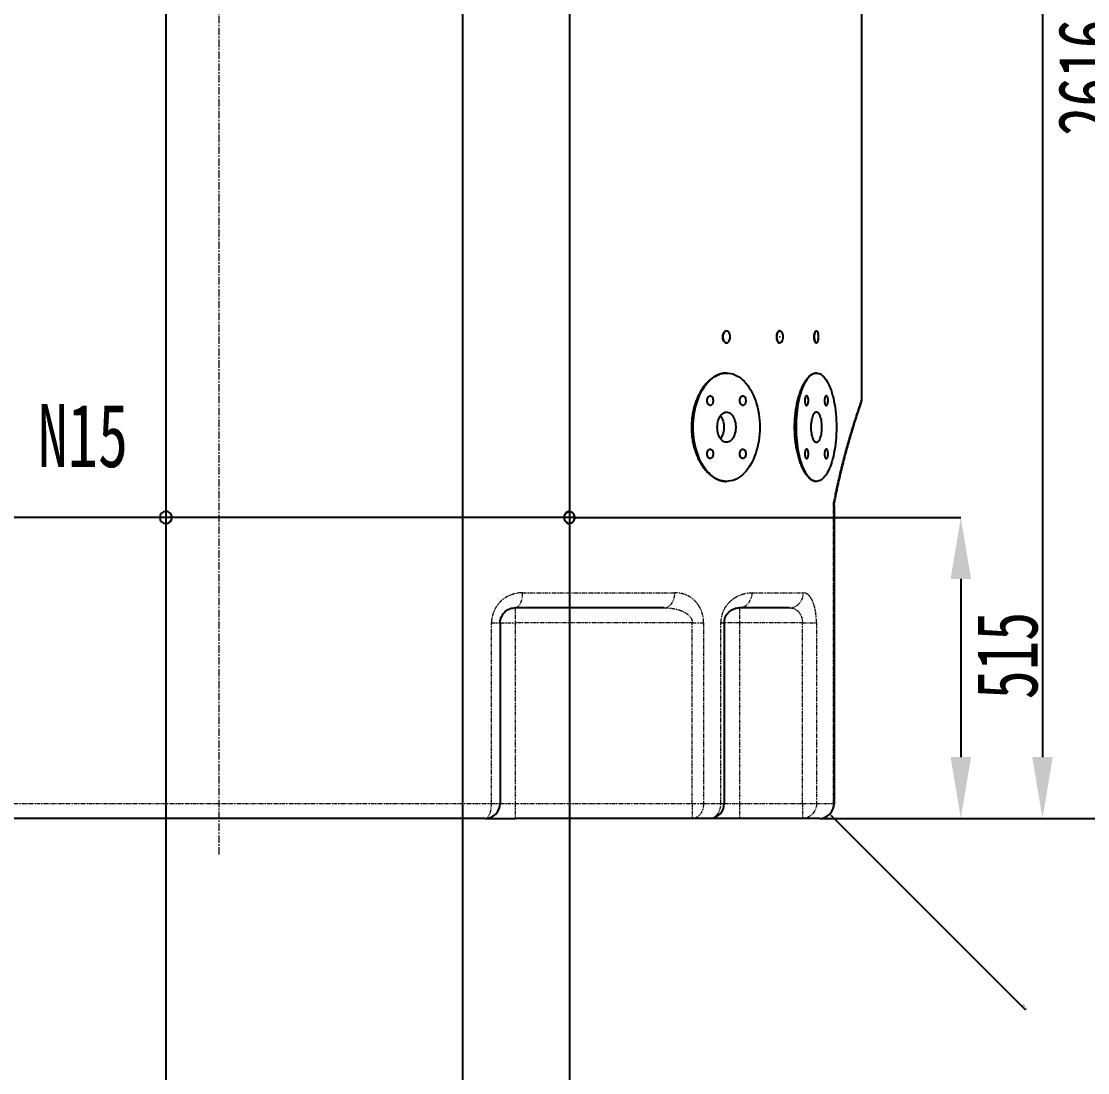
# Model space of a CAD drawing. Header units: millimetres. Extents: x -12403 to 8666, y -15213 to 13435.
# Drawn here: x 1347 to 3171, y 1296 to 3095 of the extents above; entities that cross this region are included whole.
import ezdxf

# ---------------------------------------------------------------- set-up
doc = ezdxf.new("R2010")
doc.units = ezdxf.units.MM
doc.header["$PDSIZE"] = -1
doc.linetypes.add('CENTERX2', pattern=[20.32, 12.7, -2.54, 2.54, -2.54])
doc.linetypes.add('PHANTOM', pattern=[12.7, 6.35, -1.27, 1.27, -1.27, 1.27, -1.27])
doc.layers.add('10', color=7, linetype='Continuous')
doc.styles.add('SLDTEXTSTYLE0', font='TXT', dxfattribs={"width": 0.7})
doc.dimstyles.new('ISO-25', dxfattribs={"dimtxt": 2.5, "dimasz": 2.5, "dimexe": 1.25, "dimexo": 0.625, "dimtad": 1, "dimtxsty": 'Standard', "dimcen": 2.5, "dimadec": 0, "dimazin": 0, "dimtfac": 1, "dimtmove": 0, "dimatfit": 3, "dimfxl": 0, "dimarcsym": 0})
doc.dimstyles.new('SLDDIMSTYLE0', dxfattribs={"dimscale": 30, "dimtxt": 3.5, "dimasz": 3.5, "dimexe": 0, "dimexo": 0.0625, "dimgap": 0.875, "dimtad": 2, "dimdec": 1, "dimrnd": 1e-09, "dimzin": 12, "dimdsep": 46, "dimtxsty": 'SLDTEXTSTYLE0', "dimcen": 0.09, "dimadec": 0, "dimazin": 3, "dimtfac": 1, "dimtdec": 1, "dimtofl": 0, "dimtmove": 0, "dimatfit": 3, "dimfxl": 0, "dimfrac": 2, "dimtolj": 1, "dimtzin": 12, "dimarcsym": 0})
doc.dimstyles.new('SLDDIMSTYLE1', dxfattribs={"dimscale": 30, "dimtxt": 3.5, "dimasz": 3.5, "dimexe": 0, "dimexo": 0.0625, "dimgap": 0.875, "dimtad": 2, "dimdec": 1, "dimrnd": 1e-09, "dimzin": 12, "dimdsep": 46, "dimtxsty": 'SLDTEXTSTYLE0', "dimcen": 0.09, "dimadec": 0, "dimazin": 3, "dimtfac": 1, "dimtdec": 1, "dimtmove": 0, "dimatfit": 0, "dimfxl": 0, "dimfrac": 2, "dimtolj": 1, "dimtzin": 12, "dimarcsym": 0})
doc.dimstyles.new('SLDDIMSTYLE6', dxfattribs={"dimscale": 30, "dimtxt": 3.5, "dimasz": 3.5, "dimexe": 0, "dimexo": 0.0625, "dimgap": 0.875, "dimtad": 2, "dimdec": 0, "dimrnd": 1e-09, "dimzin": 12, "dimdsep": 46, "dimtxsty": 'SLDTEXTSTYLE0', "dimcen": 0.09, "dimadec": 0, "dimazin": 3, "dimtfac": 1, "dimtdec": 0, "dimtofl": 0, "dimtmove": 0, "dimatfit": 3, "dimfxl": 0, "dimfrac": 2, "dimtolj": 1, "dimtzin": 12, "dimarcsym": 0})
doc.dimstyles.new('SLDDIMSTYLE8', dxfattribs={"dimtxt": 3.5, "dimasz": 3.5, "dimexe": 0, "dimexo": 0.0625, "dimgap": 0.875, "dimtad": 2, "dimdec": 1, "dimrnd": 1e-09, "dimzin": 12, "dimdsep": 46, "dimtxsty": 'SLDTEXTSTYLE0', "dimcen": 0, "dimadec": 0, "dimazin": 3, "dimtfac": 1, "dimtdec": 1, "dimtofl": 0, "dimtmove": 0, "dimatfit": 3, "dimfxl": 0, "dimfrac": 2, "dimtolj": 1, "dimtzin": 12, "dimarcsym": 0})

# ---------------------------------------------------------------- blocks, each defined once
blk = doc.blocks.new('_D_29')
at = {"layer": '10', "color": 0, "lineweight": -2, "transparency": 16777216}
for p, q in [((2295.4, 2246), (2954.2, 2246)), ((2954.2, 2141), (2954.2, 1836)), ((2713.7, 1731), (2954.2, 1731))]:
    blk.add_line(p, q, dxfattribs=at)
at = {"layer": '10', "color": 0, "transparency": 16777216}
for points in [[(2936.7, 2141), (2971.7, 2141), (2954.2, 2246)], [(2936.7, 1836), (2971.7, 1836), (2954.2, 1731)]]:
    blk.add_solid(points, dxfattribs=at)
at = {"layer": 'Defpoints', "color": 0, "transparency": 16777216}
for p in [(2293.5, 2246), (2711.9, 1731), (2954.2, 1731)]:
    blk.add_point(p, dxfattribs=at)
at = {"layer": '10', "color": 0, "transparency": 16777216, "insert": (2980.4, 2009.9), "char_height": 105, "attachment_point": 2, "rotation": 90, "style": 'SLDTEXTSTYLE0'}
blk.add_mtext('\\A1;515', dxfattribs=at)
blk = doc.blocks.new('_D_34')
at = {"layer": '10', "color": 0, "lineweight": -2, "transparency": 16777216}
for p, q in [((1687.3, 4347.2), (3094, 4347.2)), ((3094, 4242.2), (3094, 1836)), ((2713.7, 1731), (3094, 1731))]:
    blk.add_line(p, q, dxfattribs=at)
at = {"layer": '10', "color": 0, "transparency": 16777216}
for points in [[(3076.5, 4242.2), (3111.5, 4242.2), (3094, 4347.2)], [(3076.5, 1836), (3111.5, 1836), (3094, 1731)]]:
    blk.add_solid(points, dxfattribs=at)
at = {"layer": 'Defpoints', "color": 0, "transparency": 16777216}
for p in [(1685.5, 4347.2), (2711.9, 1731), (3094, 1731)]:
    blk.add_point(p, dxfattribs=at)
at = {"layer": '10', "color": 0, "transparency": 16777216, "insert": (3120.2, 3048.9), "char_height": 105, "attachment_point": 2, "rotation": 90, "style": 'SLDTEXTSTYLE0'}
blk.add_mtext('\\A1;2616.2', dxfattribs=at)
blk = doc.blocks.new('_D_35')
at = {"layer": '10', "color": 0, "lineweight": -2, "transparency": 16777216}
for p, q in [((2236.3, 4872.5), (3650.2, 4872.5)), ((3650.2, 4767.5), (3650.2, 1836)), ((2713.7, 1731), (3650.2, 1731))]:
    blk.add_line(p, q, dxfattribs=at)
at = {"layer": '10', "color": 0, "transparency": 16777216}
for points in [[(3632.7, 4767.5), (3667.7, 4767.5), (3650.2, 4872.5)], [(3632.7, 1836), (3667.7, 1836), (3650.2, 1731)]]:
    blk.add_solid(points, dxfattribs=at)
at = {"layer": 'Defpoints', "color": 0, "transparency": 16777216}
for p in [(2234.5, 4872.5), (2711.9, 1731), (3650.2, 1731)]:
    blk.add_point(p, dxfattribs=at)
at = {"layer": '10', "color": 0, "transparency": 16777216, "insert": (3676.4, 3165), "char_height": 105, "attachment_point": 2, "rotation": 90, "style": 'SLDTEXTSTYLE0'}
blk.add_mtext('\\A1;3141.5', dxfattribs=at)
blk = doc.blocks.new('_D_36')
at = {"layer": '10', "color": 0, "lineweight": -2, "transparency": 16777216}
for p, q in [((2786.9, 4453.6), (3292.7, 4453.6)), ((3292.7, 4348.6), (3292.7, 1836)), ((2713.7, 1731), (3292.7, 1731))]:
    blk.add_line(p, q, dxfattribs=at)
at = {"layer": '10', "color": 0, "transparency": 16777216}
for points in [[(3275.2, 4348.6), (3310.2, 4348.6), (3292.7, 4453.6)], [(3275.2, 1836), (3310.2, 1836), (3292.7, 1731)]]:
    blk.add_solid(points, dxfattribs=at)
at = {"layer": 'Defpoints', "color": 0, "transparency": 16777216}
for p in [(2785, 4453.6), (2711.9, 1731), (3292.7, 1731)]:
    blk.add_point(p, dxfattribs=at)
at = {"layer": '10', "color": 0, "transparency": 16777216, "insert": (3319, 3048.9), "char_height": 105, "attachment_point": 2, "rotation": 90, "style": 'SLDTEXTSTYLE0'}
blk.add_mtext('\\A1;2723', dxfattribs=at)
blk = doc.blocks.new('_D_38')
at = {"layer": '10', "color": 0, "lineweight": -2, "transparency": 16777216}
blk.add_line((3065.5, 1403.1), (2732.5, 1736.1), dxfattribs=at)
at = {"layer": '10', "color": 0, "transparency": 16777216}
blk.add_solid([(2733, 1736.5), (2732.1, 1735.7), (2730.1, 1738.5)], dxfattribs=at)
at = {"layer": 'Defpoints', "color": 0, "transparency": 16777216}
for p in [(2711.9, 1756.8), (2730.1, 1738.5)]:
    blk.add_point(p, dxfattribs=at)
at = {"layer": '10', "color": 0, "transparency": 16777216, "insert": (3061, 1413.8), "char_height": 3.5, "attachment_point": 1, "rotation": 315, "style": 'SLDTEXTSTYLE0'}
blk.add_mtext('\\A1;R25.8', dxfattribs=at)
blk = doc.blocks.new('*D250')
at = {"color": 0, "lineweight": -2, "transparency": 16777216}
for p, q in [((2785, 4028.5), (4069.6, 4028.5)), ((4009.6, 3923.5), (4009.6, 2986.7)), ((4009.6, 1836), (4009.6, 2772.8)), ((2785, 1731), (4069.6, 1731))]:
    blk.add_line(p, q, dxfattribs=at)
at = {"color": 0, "transparency": 16777216}
for points in [[(3992.1, 3923.5), (4027.1, 3923.5), (4009.6, 4028.5)], [(3992.1, 1836), (4027.1, 1836), (4009.6, 1731)]]:
    blk.add_solid(points, dxfattribs=at)
at = {"layer": 'Defpoints', "color": 0, "transparency": 16777216}
for p in [(2785, 4028.5), (2785, 1731), (4009.6, 1731)]:
    blk.add_point(p, dxfattribs=at)
at = {"color": 0, "transparency": 16777216, "insert": (4009.6, 2879.8), "char_height": 105, "attachment_point": 5}
blk.add_mtext('2297,5', dxfattribs=at)

msp = doc.modelspace()

# ---------------------------------------------------------------- linework, layer by layer
at = {"color": 7, "linetype": 'Continuous', "lineweight": 25}
for p, q in [((2784.99, 2449.35), (2784.99, 4089.71)), ((2644.8, 2565.31), (2643.9, 2565.31)), ((2643.9, 2544.71), (2644.8, 2544.7)), ((2784.96, 2449.35), (2784.96, 2449.35)), ((2737.61, 2266.75), (2737.61, 1756.76)), ((2737.61, 2266.43), (2737.61, 2266.41)), ((2284.87, 2256.31), (2284.34, 2256.31)), ((2284.34, 2235.71), (2284.87, 2235.71)), ((2446.95, 2091.51), (2192.08, 2091.51)), ((2661.29, 2091.51), (2575.4, 2091.51)), ((2166.33, 2065.76), (2166.33, 1756.76)), ((2549.65, 2065.76), (2549.65, 1756.76)), ((2140.58, 1731.01), (611.69, 1731.01)), ((2140.58, 1731.01), (2192.08, 1731.01)), ((2494.9, 1731.01), (2192.08, 1731.01)), ((2523.9, 1731.01), (2494.9, 1731.01)), ((2575.4, 1731.01), (2523.9, 1731.01)), ((2683.33, 1731.01), (2575.4, 1731.01)), ((2711.86, 1731.01), (2683.33, 1731.01))]:
    msp.add_line(p, q, dxfattribs=at)
at = {"color": 8, "linetype": 'PHANTOM', "lineweight": 18}
for p, q in [((2736.47, 1756.76), (2736.47, 2271.15)), ((2204.23, 2117.26), (2465.21, 2117.26)), ((2596.75, 2117.26), (2684.69, 2117.26)), ((2192.08, 2091.51), (2192.08, 2065.76)), ((2575.4, 2091.51), (2575.4, 2065.76)), ((2151.49, 1756.76), (2151.49, 2065.76)), ((2151.49, 2065.76), (2166.33, 2065.76)), ((2166.33, 2065.76), (2192.08, 2065.76)), ((2494.9, 2065.76), (2192.08, 2065.76)), ((2192.08, 2065.76), (2192.08, 1756.76)), ((2494.9, 2065.76), (2514.31, 2065.76)), ((2494.9, 1756.76), (2494.9, 2065.76)), ((2514.31, 2065.76), (2514.31, 1756.76)), ((2544.01, 1756.76), (2544.01, 2065.76)), ((2544.01, 2065.76), (2549.65, 2065.76)), ((2575.4, 2065.76), (2549.65, 2065.76)), ((2683.33, 2065.76), (2575.4, 2065.76)), ((2575.4, 2065.76), (2575.4, 1756.76)), ((2683.33, 2065.76), (2707.26, 2065.76)), ((2683.33, 1756.76), (2683.33, 2065.76)), ((2707.26, 2065.76), (2707.26, 1756.76)), ((585.94, 1756.76), (2151.49, 1756.76)), ((2151.49, 1756.76), (2166.33, 1756.76)), ((2166.33, 1756.76), (2192.08, 1756.76)), ((2192.08, 1756.76), (2192.08, 1731.01)), ((2192.08, 1756.76), (2494.9, 1756.76)), ((2494.9, 1756.76), (2494.9, 1731.01)), ((2494.9, 1756.76), (2514.31, 1756.76)), ((2514.31, 1756.76), (2544.01, 1756.76)), ((2544.01, 1756.76), (2549.65, 1756.76)), ((2549.65, 1756.76), (2575.4, 1756.76)), ((2575.4, 1756.76), (2575.4, 1731.01)), ((2575.4, 1756.76), (2683.33, 1756.76)), ((2683.33, 1756.76), (2683.33, 1731.01)), ((2683.33, 1756.76), (2707.26, 1756.76)), ((2707.26, 1756.76), (2736.47, 1756.76)), ((2736.47, 1756.76), (2737.61, 1756.76))]:
    msp.add_line(p, q, dxfattribs=at)
at = {"color": 7, "linetype": 'Continuous', "lineweight": 25, "flags": 128}
for points in [[(2553.48, 2565.31), (2552.25, 2565.11), (2551.06, 2564.52), (2549.97, 2563.57), (2549.01, 2562.29), (2548.22, 2560.73), (2547.64, 2558.95), (2547.28, 2557.01), (2547.16, 2555.01), (2547.28, 2553), (2547.64, 2551.06), (2548.22, 2549.28), (2549.01, 2547.72), (2549.97, 2546.44), (2551.06, 2545.49), (2552.25, 2544.9), (2553.48, 2544.71)], [(2553.48, 2544.71), (2554.71, 2544.9), (2555.9, 2545.49), (2556.99, 2546.44), (2557.95, 2547.72), (2558.74, 2549.28), (2559.32, 2551.06), (2559.68, 2553), (2559.8, 2555.01), (2559.68, 2557.01), (2559.32, 2558.95), (2558.74, 2560.73), (2557.95, 2562.29), (2556.99, 2563.57), (2555.9, 2564.52), (2554.71, 2565.11), (2553.48, 2565.31)], [(2639.77, 2555.01), (2639.86, 2556.96), (2640.13, 2558.84), (2640.57, 2560.58), (2641.16, 2562.12), (2641.89, 2563.4), (2642.72, 2564.38), (2643.62, 2565.02), (2644.58, 2565.3), (2645.53, 2565.21), (2646.47, 2564.74), (2647.34, 2563.93), (2648.12, 2562.79), (2648.78, 2561.38), (2649.3, 2559.73), (2649.66, 2557.91), (2649.84, 2555.98), (2649.84, 2554.03), (2649.66, 2552.1), (2649.3, 2550.28), (2648.78, 2548.64), (2648.12, 2547.22), (2647.34, 2546.08), (2646.47, 2545.27), (2645.53, 2544.81), (2644.58, 2544.71), (2643.62, 2544.99), (2642.72, 2545.63), (2641.89, 2546.61), (2641.16, 2547.89), (2640.57, 2549.43), (2640.13, 2551.18), (2639.86, 2553.05), (2639.77, 2555.01)], [(2644.81, 2555.01), (2644.81, 2555.01), (2644.81, 2555.01), (2644.81, 2555.01), (2644.82, 2555.01), (2644.82, 2555.01), (2644.82, 2555.01), (2644.82, 2555.01), (2644.82, 2555.01), (2644.82, 2555), (2644.82, 2555), (2644.82, 2555), (2644.82, 2555), (2644.81, 2555), (2644.81, 2555), (2644.81, 2555), (2644.81, 2555.01)], [(2707.26, 2565.31), (2706.52, 2565.11), (2705.81, 2564.52), (2705.15, 2563.57), (2704.57, 2562.29), (2704.1, 2560.73), (2703.75, 2558.95), (2703.53, 2557.01), (2703.46, 2555.01), (2703.53, 2553), (2703.75, 2551.06), (2704.1, 2549.28), (2704.57, 2547.72), (2705.15, 2546.44), (2705.81, 2545.49), (2706.52, 2544.9), (2707.26, 2544.71)], [(2707.26, 2544.71), (2708, 2544.9), (2708.72, 2545.49), (2709.37, 2546.44), (2709.95, 2547.72), (2710.42, 2549.28), (2710.78, 2551.06), (2710.99, 2553), (2711.06, 2555.01), (2710.99, 2557.01), (2710.78, 2558.95), (2710.42, 2560.73), (2709.95, 2562.29), (2709.37, 2563.57), (2708.72, 2564.52), (2708, 2565.11), (2707.26, 2565.31)], [(2553.48, 2307.81), (2549.91, 2307.99), (2546.35, 2308.54), (2542.82, 2309.45), (2539.33, 2310.72), (2535.9, 2312.34), (2532.53, 2314.31), (2529.25, 2316.63), (2526.07, 2319.27), (2522.99, 2322.24), (2520.04, 2325.51), (2517.21, 2329.08), (2514.53, 2332.93), (2512, 2337.05), (2509.64, 2341.42), (2507.45, 2346.02), (2505.44, 2350.83), (2503.62, 2355.85), (2502, 2361.04), (2500.58, 2366.38), (2499.36, 2371.86), (2498.37, 2377.45), (2497.59, 2383.13), (2497.03, 2388.89), (2496.69, 2394.68), (2496.58, 2400.51), (2496.69, 2406.33), (2497.03, 2412.12), (2497.59, 2417.88), (2498.37, 2423.56), (2499.36, 2429.15), (2500.58, 2434.63), (2502, 2439.97), (2503.62, 2445.16), (2505.44, 2450.18), (2507.45, 2454.99), (2509.64, 2459.59), (2512, 2463.96), (2514.53, 2468.08), (2517.21, 2471.93), (2520.04, 2475.5), (2522.99, 2478.77), (2526.07, 2481.74), (2529.25, 2484.38), (2532.53, 2486.7), (2535.9, 2488.67), (2539.33, 2490.29), (2542.82, 2491.56), (2546.35, 2492.47), (2549.91, 2493.02), (2553.48, 2493.21)], [(2553.48, 2493.21), (2557.05, 2493.02), (2560.61, 2492.47), (2564.14, 2491.56), (2567.63, 2490.29), (2571.06, 2488.67), (2574.43, 2486.7), (2577.71, 2484.38), (2580.89, 2481.74), (2583.97, 2478.77), (2586.93, 2475.5), (2589.75, 2471.93), (2592.43, 2468.08), (2594.96, 2463.96), (2597.32, 2459.59), (2599.51, 2454.99), (2601.52, 2450.18), (2603.34, 2445.16), (2604.97, 2439.97), (2606.39, 2434.63), (2607.6, 2429.15), (2608.59, 2423.56), (2609.37, 2417.88), (2609.93, 2412.12), (2610.27, 2406.33), (2610.38, 2400.51), (2610.27, 2394.68), (2609.93, 2388.89), (2609.37, 2383.13), (2608.59, 2377.45), (2607.6, 2371.86), (2606.39, 2366.38), (2604.97, 2361.04), (2603.34, 2355.85), (2601.52, 2350.83), (2599.51, 2346.02), (2597.32, 2341.42), (2594.96, 2337.05), (2592.43, 2332.93), (2589.75, 2329.08), (2586.93, 2325.51), (2583.97, 2322.24), (2580.89, 2319.27), (2577.71, 2316.63), (2574.43, 2314.31), (2571.06, 2312.34), (2567.63, 2310.72), (2564.14, 2309.45), (2560.61, 2308.54), (2557.05, 2307.99), (2553.48, 2307.81)], [(2707.26, 2307.81), (2705.11, 2307.99), (2702.97, 2308.54), (2700.85, 2309.45), (2698.75, 2310.72), (2696.68, 2312.34), (2694.66, 2314.31), (2692.68, 2316.63), (2690.77, 2319.27), (2688.92, 2322.24), (2687.14, 2325.51), (2685.44, 2329.08), (2683.83, 2332.93), (2682.31, 2337.05), (2680.88, 2341.42), (2679.56, 2346.02), (2678.36, 2350.83), (2677.26, 2355.85), (2676.28, 2361.04), (2675.43, 2366.38), (2674.7, 2371.86), (2674.1, 2377.45), (2673.63, 2383.13), (2673.3, 2388.89), (2673.09, 2394.68), (2673.03, 2400.51), (2673.09, 2406.33), (2673.3, 2412.12), (2673.63, 2417.88), (2674.1, 2423.56), (2674.7, 2429.15), (2675.43, 2434.63), (2676.28, 2439.97), (2677.26, 2445.16), (2678.36, 2450.18), (2679.56, 2454.99), (2680.88, 2459.59), (2682.31, 2463.96), (2683.83, 2468.08), (2685.44, 2471.93), (2687.14, 2475.5), (2688.92, 2478.77), (2690.77, 2481.74), (2692.68, 2484.38), (2694.66, 2486.7), (2696.68, 2488.67), (2698.75, 2490.29), (2700.85, 2491.56), (2702.97, 2492.47), (2705.11, 2493.02), (2707.26, 2493.21)], [(2707.26, 2493.21), (2709.41, 2493.02), (2711.55, 2492.47), (2713.68, 2491.56), (2715.77, 2490.29), (2717.84, 2488.67), (2719.86, 2486.7), (2721.84, 2484.38), (2723.75, 2481.74), (2725.6, 2478.77), (2727.38, 2475.5), (2729.08, 2471.93), (2730.7, 2468.08), (2732.22, 2463.96), (2733.64, 2459.59), (2734.96, 2454.99), (2736.17, 2450.18), (2737.26, 2445.16), (2738.24, 2439.97), (2739.09, 2434.63), (2739.82, 2429.15), (2740.42, 2423.56), (2740.89, 2417.88), (2741.23, 2412.12), (2741.43, 2406.33), (2741.5, 2400.51), (2741.43, 2394.68), (2741.23, 2388.89), (2740.89, 2383.13), (2740.42, 2377.45), (2739.82, 2371.86), (2739.09, 2366.38), (2738.24, 2361.04), (2737.26, 2355.85), (2736.17, 2350.83), (2734.96, 2346.02), (2733.64, 2341.42), (2732.22, 2337.05), (2730.7, 2332.93), (2729.08, 2329.08), (2727.38, 2325.51), (2725.6, 2322.24), (2723.75, 2319.27), (2721.84, 2316.63), (2719.86, 2314.31), (2717.84, 2312.34), (2715.77, 2310.72), (2713.68, 2309.45), (2711.55, 2308.54), (2709.41, 2307.99), (2707.26, 2307.81)], [(2520.48, 2446.03), (2520.6, 2447.8), (2520.95, 2449.49), (2521.51, 2451.01), (2522.27, 2452.31), (2523.17, 2453.31), (2524.19, 2453.96), (2525.27, 2454.25), (2526.36, 2454.16), (2527.41, 2453.68), (2528.38, 2452.85), (2529.21, 2451.69), (2529.87, 2450.27), (2530.33, 2448.66), (2530.57, 2446.92), (2530.57, 2445.13), (2530.33, 2443.39), (2529.87, 2441.78), (2529.21, 2440.36), (2528.38, 2439.21), (2527.41, 2438.37), (2526.36, 2437.89), (2525.27, 2437.8), (2524.19, 2438.09), (2523.17, 2438.75), (2522.27, 2439.74), (2521.51, 2441.04), (2520.95, 2442.57), (2520.6, 2444.25), (2520.48, 2446.03)], [(2576.36, 2446.03), (2576.48, 2447.8), (2576.83, 2449.49), (2577.4, 2451.01), (2578.15, 2452.31), (2579.05, 2453.31), (2580.07, 2453.96), (2581.15, 2454.25), (2582.24, 2454.16), (2583.29, 2453.68), (2584.26, 2452.85), (2585.09, 2451.69), (2585.76, 2450.27), (2586.21, 2448.66), (2586.45, 2446.92), (2586.45, 2445.13), (2586.21, 2443.39), (2585.76, 2441.78), (2585.09, 2440.36), (2584.26, 2439.21), (2583.29, 2438.37), (2582.24, 2437.89), (2581.15, 2437.8), (2580.07, 2438.09), (2579.05, 2438.75), (2578.15, 2439.74), (2577.4, 2441.04), (2576.83, 2442.57), (2576.48, 2444.25), (2576.36, 2446.03)], [(2693.49, 2446.03), (2693.42, 2447.8), (2693.21, 2449.49), (2692.87, 2451.01), (2692.42, 2452.31), (2691.88, 2453.31), (2691.26, 2453.96), (2690.61, 2454.25), (2689.96, 2454.16), (2689.32, 2453.68), (2688.74, 2452.85), (2688.24, 2451.69), (2687.84, 2450.27), (2687.57, 2448.66), (2687.42, 2446.92), (2687.42, 2445.13), (2687.57, 2443.39), (2687.84, 2441.78), (2688.24, 2440.36), (2688.74, 2439.21), (2689.32, 2438.37), (2689.96, 2437.89), (2690.61, 2437.8), (2691.26, 2438.09), (2691.88, 2438.75), (2692.42, 2439.74), (2692.87, 2441.04), (2693.21, 2442.57), (2693.42, 2444.25), (2693.49, 2446.03)], [(2727.11, 2446.03), (2727.04, 2447.8), (2726.83, 2449.49), (2726.49, 2451.01), (2726.04, 2452.31), (2725.5, 2453.31), (2724.89, 2453.96), (2724.24, 2454.25), (2723.58, 2454.16), (2722.95, 2453.68), (2722.36, 2452.85), (2721.86, 2451.69), (2721.46, 2450.27), (2721.19, 2448.66), (2721.05, 2446.92), (2721.05, 2445.13), (2721.19, 2443.39), (2721.46, 2441.78), (2721.86, 2440.36), (2722.36, 2439.21), (2722.95, 2438.37), (2723.58, 2437.89), (2724.24, 2437.8), (2724.89, 2438.09), (2725.5, 2438.75), (2726.04, 2439.74), (2726.49, 2441.04), (2726.83, 2442.57), (2727.04, 2444.25), (2727.11, 2446.03)], [(2537.67, 2400.51), (2537.79, 2403.55), (2538.12, 2406.55), (2538.66, 2409.47), (2539.42, 2412.26), (2540.37, 2414.89), (2541.51, 2417.32), (2542.81, 2419.5), (2544.27, 2421.43), (2545.85, 2423.06), (2547.54, 2424.37), (2549.31, 2425.34), (2551.15, 2425.97), (2553.01, 2426.24), (2554.88, 2426.15), (2556.74, 2425.7), (2558.54, 2424.9), (2560.28, 2423.75), (2561.92, 2422.28), (2563.44, 2420.5), (2564.82, 2418.44), (2566.04, 2416.13), (2567.09, 2413.6), (2567.95, 2410.89), (2568.6, 2408.03), (2569.04, 2405.06), (2569.26, 2402.03), (2569.26, 2398.98), (2569.04, 2395.95), (2568.6, 2392.98), (2567.95, 2390.12), (2567.09, 2387.41), (2566.04, 2384.88), (2564.82, 2382.57), (2563.44, 2380.51), (2561.92, 2378.73), (2560.28, 2377.26), (2558.54, 2376.11), (2556.74, 2375.31), (2554.88, 2374.86), (2553.01, 2374.77), (2551.15, 2375.04), (2549.31, 2375.67), (2547.54, 2376.64), (2545.85, 2377.96), (2544.27, 2379.58), (2542.81, 2381.51), (2541.51, 2383.7), (2540.37, 2386.12), (2539.42, 2388.75), (2538.66, 2391.54), (2538.12, 2394.46), (2537.79, 2397.46), (2537.67, 2400.51)], [(2716.77, 2400.51), (2716.7, 2403.55), (2716.5, 2406.55), (2716.18, 2409.47), (2715.72, 2412.26), (2715.15, 2414.89), (2714.46, 2417.32), (2713.68, 2419.5), (2712.8, 2421.43), (2711.85, 2423.06), (2710.83, 2424.37), (2709.77, 2425.34), (2708.67, 2425.97), (2707.54, 2426.24), (2706.42, 2426.15), (2705.3, 2425.7), (2704.22, 2424.9), (2703.17, 2423.75), (2702.18, 2422.28), (2701.27, 2420.5), (2700.44, 2418.44), (2699.7, 2416.13), (2699.07, 2413.6), (2698.56, 2410.89), (2698.17, 2408.03), (2697.9, 2405.06), (2697.77, 2402.03), (2697.77, 2398.98), (2697.9, 2395.95), (2698.17, 2392.98), (2698.56, 2390.12), (2699.07, 2387.41), (2699.7, 2384.88), (2700.44, 2382.57), (2701.27, 2380.51), (2702.18, 2378.73), (2703.17, 2377.26), (2704.22, 2376.11), (2705.3, 2375.31), (2706.42, 2374.86), (2707.54, 2374.77), (2708.67, 2375.04), (2709.77, 2375.67), (2710.83, 2376.64), (2711.85, 2377.96), (2712.8, 2379.58), (2713.68, 2381.51), (2714.46, 2383.7), (2715.15, 2386.12), (2715.72, 2388.75), (2716.18, 2391.54), (2716.5, 2394.46), (2716.7, 2397.46), (2716.77, 2400.51)], [(2543.32, 2420.22), (2544.49, 2418.44), (2545.72, 2416.13), (2546.76, 2413.6), (2547.62, 2410.89), (2548.27, 2408.03), (2548.71, 2405.06), (2548.93, 2402.03), (2548.93, 2398.98), (2548.71, 2395.95), (2548.27, 2392.98), (2547.62, 2390.12), (2546.76, 2387.41), (2545.72, 2384.88), (2544.49, 2382.57), (2543.32, 2380.79)], [(2520.48, 2354.99), (2520.6, 2356.76), (2520.95, 2358.45), (2521.51, 2359.97), (2522.27, 2361.27), (2523.17, 2362.27), (2524.19, 2362.92), (2525.27, 2363.21), (2526.36, 2363.12), (2527.41, 2362.64), (2528.38, 2361.81), (2529.21, 2360.65), (2529.87, 2359.23), (2530.33, 2357.62), (2530.57, 2355.88), (2530.57, 2354.09), (2530.33, 2352.35), (2529.87, 2350.74), (2529.21, 2349.32), (2528.38, 2348.17), (2527.41, 2347.33), (2526.36, 2346.85), (2525.27, 2346.76), (2524.19, 2347.05), (2523.17, 2347.71), (2522.27, 2348.7), (2521.51, 2350), (2520.95, 2351.53), (2520.6, 2353.21), (2520.48, 2354.99)], [(2576.36, 2354.99), (2576.48, 2356.76), (2576.83, 2358.45), (2577.4, 2359.97), (2578.15, 2361.27), (2579.05, 2362.27), (2580.07, 2362.92), (2581.15, 2363.21), (2582.24, 2363.12), (2583.29, 2362.64), (2584.26, 2361.81), (2585.09, 2360.65), (2585.76, 2359.23), (2586.21, 2357.62), (2586.45, 2355.88), (2586.45, 2354.09), (2586.21, 2352.35), (2585.76, 2350.74), (2585.09, 2349.32), (2584.26, 2348.17), (2583.29, 2347.33), (2582.24, 2346.85), (2581.15, 2346.76), (2580.07, 2347.05), (2579.05, 2347.71), (2578.15, 2348.7), (2577.4, 2350), (2576.83, 2351.53), (2576.48, 2353.21), (2576.36, 2354.99)], [(2693.49, 2354.99), (2693.42, 2356.76), (2693.21, 2358.45), (2692.87, 2359.97), (2692.42, 2361.27), (2691.88, 2362.27), (2691.26, 2362.92), (2690.61, 2363.21), (2689.96, 2363.12), (2689.32, 2362.64), (2688.74, 2361.81), (2688.24, 2360.65), (2687.84, 2359.23), (2687.57, 2357.62), (2687.42, 2355.88), (2687.42, 2354.09), (2687.57, 2352.35), (2687.84, 2350.74), (2688.24, 2349.32), (2688.74, 2348.17), (2689.32, 2347.33), (2689.96, 2346.85), (2690.61, 2346.76), (2691.26, 2347.05), (2691.88, 2347.71), (2692.42, 2348.7), (2692.87, 2350), (2693.21, 2351.53), (2693.42, 2353.21), (2693.49, 2354.99)], [(2727.11, 2354.99), (2727.04, 2356.76), (2726.83, 2358.45), (2726.49, 2359.97), (2726.04, 2361.27), (2725.5, 2362.27), (2724.89, 2362.92), (2724.24, 2363.21), (2723.58, 2363.12), (2722.95, 2362.64), (2722.36, 2361.81), (2721.86, 2360.65), (2721.46, 2359.23), (2721.19, 2357.62), (2721.05, 2355.88), (2721.05, 2354.09), (2721.19, 2352.35), (2721.46, 2350.74), (2721.86, 2349.32), (2722.36, 2348.17), (2722.95, 2347.33), (2723.58, 2346.85), (2724.24, 2346.76), (2724.89, 2347.05), (2725.5, 2347.71), (2726.04, 2348.7), (2726.49, 2350), (2726.83, 2351.53), (2727.04, 2353.21), (2727.11, 2354.99)], [(2276.23, 2246.01), (2276.39, 2247.95), (2276.85, 2249.83), (2277.61, 2251.57), (2278.62, 2253.11), (2279.86, 2254.4), (2281.28, 2255.37), (2282.84, 2256.01), (2284.46, 2256.29), (2286.1, 2256.2), (2287.7, 2255.74), (2289.19, 2254.93), (2290.53, 2253.79), (2291.66, 2252.37), (2292.55, 2250.72), (2293.16, 2248.91), (2293.47, 2246.98), (2293.47, 2245.03), (2293.16, 2243.1), (2292.55, 2241.29), (2291.66, 2239.64), (2290.53, 2238.22), (2289.19, 2237.09), (2287.7, 2236.27), (2286.1, 2235.81), (2284.46, 2235.72), (2282.84, 2236), (2281.28, 2236.64), (2279.86, 2237.62), (2278.62, 2238.9), (2277.61, 2240.44), (2276.85, 2242.18), (2276.39, 2244.06), (2276.23, 2246.01)]]:
    msp.add_lwpolyline(points, dxfattribs=at)
at = {"color": 8, "linetype": 'PHANTOM', "lineweight": 18, "flags": 128}
for points in [[(2204.23, 2117.26), (2204.14, 2114.15), (2203.87, 2111.09), (2203.44, 2108.12), (2202.83, 2105.29), (2202.08, 2102.63), (2201.17, 2100.18), (2200.13, 2097.98), (2198.98, 2096.06), (2197.72, 2094.45), (2196.38, 2093.18), (2194.98, 2092.25), (2193.54, 2091.69), (2192.08, 2091.51)], [(2446.95, 2091.51), (2449.15, 2091.69), (2451.32, 2092.25), (2453.43, 2093.18), (2455.44, 2094.45), (2457.33, 2096.06), (2459.06, 2097.98), (2460.62, 2100.18), (2461.98, 2102.63), (2463.12, 2105.29), (2464.03, 2108.12), (2464.68, 2111.09), (2465.08, 2114.15), (2465.21, 2117.26)], [(2596.75, 2117.26), (2596.59, 2114.15), (2596.13, 2111.09), (2595.36, 2108.12), (2594.3, 2105.29), (2592.97, 2102.63), (2591.38, 2100.18), (2589.56, 2097.98), (2587.53, 2096.06), (2585.32, 2094.45), (2582.97, 2093.18), (2580.51, 2092.25), (2577.98, 2091.69), (2575.4, 2091.51)], [(2661.29, 2091.51), (2664.11, 2091.69), (2666.89, 2092.25), (2669.59, 2093.18), (2672.17, 2094.45), (2674.59, 2096.06), (2676.81, 2097.98), (2678.81, 2100.18), (2680.55, 2102.63), (2682.01, 2105.29), (2683.17, 2108.12), (2684.01, 2111.09), (2684.52, 2114.15), (2684.69, 2117.26)], [(2140.58, 1731.01), (2141.89, 1731.19), (2143.19, 1731.75), (2144.45, 1732.68), (2145.65, 1733.95), (2146.78, 1735.56), (2147.81, 1737.48), (2148.75, 1739.68), (2149.56, 1742.13), (2150.24, 1744.79), (2150.78, 1747.62), (2151.17, 1750.59), (2151.41, 1753.65), (2151.49, 1756.76)], [(2514.31, 1756.76), (2514.17, 1753.65), (2513.75, 1750.59), (2513.05, 1747.62), (2512.09, 1744.79), (2510.88, 1742.13), (2509.43, 1739.68), (2507.77, 1737.48), (2505.93, 1735.56), (2503.92, 1733.95), (2501.79, 1732.68), (2499.55, 1731.75), (2497.24, 1731.19), (2494.9, 1731.01)], [(2523.9, 1731.01), (2526.33, 1731.19), (2528.72, 1731.75), (2531.03, 1732.68), (2533.25, 1733.95), (2535.33, 1735.56), (2537.24, 1737.48), (2538.95, 1739.68), (2540.45, 1742.13), (2541.71, 1744.79), (2542.7, 1747.62), (2543.43, 1750.59), (2543.86, 1753.65), (2544.01, 1756.76)], [(2707.26, 1756.76), (2707.09, 1753.65), (2706.57, 1750.59), (2705.71, 1747.62), (2704.52, 1744.79), (2703.03, 1742.13), (2701.24, 1739.68), (2699.2, 1737.48), (2696.92, 1735.56), (2694.45, 1733.95), (2691.82, 1732.68), (2689.06, 1731.75), (2686.22, 1731.19), (2683.33, 1731.01)]]:
    msp.add_lwpolyline(points, dxfattribs=at)
at = {"color": 8, "linetype": 'PHANTOM', "lineweight": 18}
for centre, radius, start, end in [((2761.51, 2266.74), 23.9, 170.16458, 179.994), ((2711.26, 1756.22), 25.22, 271.35813, 1.22679)]:
    msp.add_arc(centre, radius, start, end, dxfattribs=at)
at = {"color": 7, "linetype": 'Continuous', "lineweight": 25}
for centre, radius, start, end in [((1594.47, 2246.01), 10.3, 90.15839, 269.84161), ((1594.41, 2246.01), 10.3, 270.15843, 89.84157), ((2140.58, 1756.76), 25.75, 270, 0), ((2523.9, 1756.76), 25.75, 270, 0), ((2711.86, 1756.76), 25.75, 270, 0)]:
    msp.add_arc(centre, radius, start, end, dxfattribs=at)
for points, knots in [([(2553.48, 2544.71), (2553.24, 2544.72), (2552.28, 2544.77), (2550.65, 2545.58), (2548.88, 2547.62), (2547.63, 2550.51), (2547.03, 2553.9), (2547.17, 2557.42), (2548.03, 2560.67), (2549.5, 2563.26), (2551.39, 2564.98), (2552.79, 2565.2), (2553.48, 2565.31)], [0, 0, 0, 0, 0.0370809, 0.1444418, 0.2518072, 0.3591764, 0.4665465, 0.57391, 0.6812739, 0.7886393, 0.8960097, 1, 1, 1, 1]), ([(2643.9, 2565.29), (2643.89, 2565.3), (2643.32, 2565.49), (2642.15, 2564.79), (2640.64, 2563.15), (2639.5, 2560.47), (2638.91, 2557.61), (2638.85, 2555.73), (2638.83, 2555.01)], [0, 0, 0, 0, 0.0051146, 0.2201608, 0.4352084, 0.6502666, 0.8653332, 1, 1, 1, 1]), ([(2638.83, 2555.01), (2638.88, 2553.85), (2639, 2551.53), (2639.88, 2548.44), (2641.18, 2546.13), (2642.6, 2544.83), (2643.54, 2544.84), (2643.91, 2544.84)], [0, 0, 0, 0, 0.2151077, 0.430215, 0.6453242, 0.8604338, 1, 1, 1, 1]), ([(2707.26, 2544.71), (2707.11, 2544.72), (2706.54, 2544.77), (2705.55, 2545.58), (2704.48, 2547.62), (2703.72, 2550.51), (2703.36, 2553.9), (2703.44, 2557.42), (2703.96, 2560.67), (2704.86, 2563.26), (2706, 2564.98), (2706.85, 2565.2), (2707.26, 2565.31)], [0, 0, 0, 0, 0.0370814, 0.1444439, 0.2518085, 0.3591768, 0.4665469, 0.5739103, 0.6812729, 0.7886391, 0.8960087, 1, 1, 1, 1]), ([(2553.48, 2493.21), (2551.3, 2493.09), (2547, 2492.86), (2540.54, 2491.01), (2534.22, 2488.12), (2528.07, 2484.13), (2522.19, 2479.07), (2516.66, 2473.03), (2511.54, 2466.09), (2506.95, 2458.29), (2502.92, 2449.76), (2499.52, 2440.61), (2496.85, 2430.94), (2494.9, 2420.89), (2493.73, 2410.6), (2493.36, 2400.18), (2493.79, 2389.78), (2494.99, 2379.51), (2496.98, 2369.53), (2499.69, 2359.93), (2503.08, 2350.83), (2507.14, 2342.37), (2511.76, 2334.62), (2516.89, 2327.68), (2522.46, 2321.68), (2528.38, 2316.66), (2534.53, 2312.7), (2540.81, 2309.91), (2547.16, 2308.14), (2551.37, 2307.92), (2553.48, 2307.81)], [0, 0, 0, 0, 0.0363774, 0.0720007, 0.1077374, 0.1433614, 0.1790302, 0.2148123, 0.2504816, 0.2862621, 0.3221566, 0.3579366, 0.3937214, 0.4296206, 0.4654047, 0.5010786, 0.5368665, 0.5725403, 0.6081616, 0.6438961, 0.6795181, 0.7152267, 0.7510488, 0.7867575, 0.8225572, 0.8584714, 0.8942707, 0.9294775, 0.9647937, 1, 1, 1, 1]), ([(2707.26, 2493.21), (2705.95, 2493.09), (2703.33, 2492.85), (2699.36, 2491), (2695.43, 2488.08), (2691.59, 2484.06), (2687.88, 2479.01), (2684.37, 2472.94), (2681.1, 2465.98), (2678.13, 2458.19), (2675.53, 2449.64), (2673.32, 2440.48), (2671.57, 2430.81), (2670.31, 2420.76), (2669.55, 2410.45), (2669.3, 2400.04), (2669.59, 2389.63), (2670.4, 2379.38), (2671.69, 2369.39), (2673.48, 2359.8), (2675.7, 2350.72), (2678.33, 2342.25), (2681.32, 2334.52), (2684.61, 2327.6), (2688.15, 2321.59), (2691.89, 2316.6), (2695.75, 2312.65), (2699.64, 2309.85), (2703.5, 2308.13), (2706.01, 2307.91), (2707.26, 2307.81)], [0, 0, 0, 0, 0.0362708, 0.0725413, 0.1081633, 0.1438985, 0.179521, 0.2152293, 0.2510512, 0.2867597, 0.3225592, 0.358473, 0.3942721, 0.430025, 0.4658924, 0.5016449, 0.5372855, 0.5730399, 0.6086808, 0.6443191, 0.6800703, 0.7157091, 0.7514581, 0.7873207, 0.8230697, 0.8588702, 0.8947852, 0.9305853, 0.9652927, 1, 1, 1, 1]), ([(2781.46, 2434.84), (2781.61, 2435.28), (2781.97, 2436.36), (2782.44, 2437.73), (2782.87, 2438.99), (2783.2, 2439.94), (2783.43, 2440.6), (2783.52, 2440.85), (2783.58, 2441.02), (2783.63, 2441.18), (2783.69, 2441.35), (2783.79, 2441.68), (2783.95, 2442.19), (2784.16, 2442.92), (2784.45, 2444.14), (2784.77, 2445.91), (2784.98, 2447.68), (2784.96, 2448.81), (2784.95, 2449.14)], [0, 0, 0, 0, 0.097921, 0.2421329, 0.3860439, 0.5296971, 0.6733688, 0.8185896, 0.8611291, 0.8770208, 0.8894776, 0.8975042, 0.9043661, 0.9146001, 0.9285916, 0.9547833, 0.986768, 1, 1, 1, 1]), ([(2738.07, 2271.18), (2738.34, 2272.62), (2739.18, 2277.09), (2740.64, 2284.41), (2742.44, 2293.16), (2744.28, 2301.72), (2746.15, 2310.1), (2748.04, 2318.29), (2749.94, 2326.3), (2751.86, 2334.1), (2753.76, 2341.65), (2755.65, 2348.94), (2757.52, 2355.99), (2759.38, 2362.81), (2761.2, 2369.38), (2763, 2375.7), (2764.75, 2381.76), (2766.46, 2387.56), (2768.11, 2393.07), (2769.69, 2398.28), (2771.21, 2403.2), (2772.66, 2407.84), (2774.04, 2412.19), (2775.34, 2416.24), (2776.55, 2419.99), (2777.66, 2423.41), (2778.68, 2426.52), (2779.61, 2429.32), (2780.45, 2431.84), (2781.19, 2434.05), (2781.84, 2435.96), (2782.38, 2437.56), (2782.82, 2438.85), (2783.16, 2439.83), (2783.37, 2440.44), (2783.47, 2440.73), (2783.48, 2440.74), (2783.48, 2440.75)], [0, 0, 0, 0, 0.0140991, 0.0437141, 0.0734707, 0.1034074, 0.133264, 0.1632701, 0.193442, 0.2236768, 0.2538477, 0.2838395, 0.3137668, 0.3439315, 0.3740514, 0.4041674, 0.4343135, 0.4645267, 0.4948112, 0.5246372, 0.5545711, 0.5845299, 0.6144305, 0.6442091, 0.6738641, 0.7034418, 0.7326059, 0.7618785, 0.7912257, 0.820614, 0.8500055, 0.8793538, 0.908617, 0.9377392, 0.9666131, 0.9900499, 1, 1, 1, 1]), ([(1594.44, 2235.71), (1594.48, 2235.71), (1595.67, 2235.71), (1598.01, 2236.14), (1601.07, 2237.88), (1603.38, 2240.54), (1604.51, 2243.41), (1604.83, 2246.43), (1604.32, 2249.48), (1602.61, 2252.57), (1599.99, 2254.9), (1597.11, 2256.13), (1595.2, 2256.26), (1594.44, 2256.31)], [0, 0, 0, 0, 0.0034231, 0.1107639, 0.2181042, 0.3254491, 0.4327956, 0.5000102, 0.6073517, 0.7146927, 0.8220372, 0.9293841, 1, 1, 1, 1]), ([(2284.33, 2256.17), (2284, 2256.21), (2282.7, 2256.35), (2280.48, 2255.39), (2278.07, 2253.4), (2276.36, 2250.5), (2275.56, 2247.11), (2275.74, 2243.59), (2276.9, 2240.34), (2278.9, 2237.75), (2281.48, 2236.02), (2283.4, 2235.82), (2284.34, 2235.72)], [0, 0, 0, 0, 0.0368624, 0.1442496, 0.2516381, 0.3590331, 0.4664257, 0.5738146, 0.6812024, 0.7885927, 0.895987, 1, 1, 1, 1]), ([(2166.33, 2065.76), (2166.37, 2066.92), (2166.47, 2069.25), (2167.03, 2071.88), (2167.85, 2074.63), (2169.03, 2077.46), (2171.11, 2080.88), (2173.64, 2083.87), (2176.69, 2086.54), (2180.13, 2088.69), (2183.97, 2090.3), (2187.97, 2091.32), (2190.71, 2091.44), (2192.08, 2091.51)], [0, 0, 0, 0, 0.0707712, 0.1415745, 0.1651558, 0.2519131, 0.3387937, 0.4353968, 0.5321084, 0.6445758, 0.7571282, 0.8785439, 1, 1, 1, 1]), ([(2549.65, 2065.76), (2549.7, 2066.95), (2549.8, 2069.18), (2550.44, 2072.28), (2551.32, 2075.02), (2552.71, 2078.08), (2554.55, 2081.03), (2556.95, 2083.83), (2559.54, 2086.16), (2562.29, 2088), (2565.9, 2089.81), (2570.31, 2091.24), (2573.71, 2091.42), (2575.4, 2091.51)], [0, 0, 0, 0, 0.0427051, 0.0793009, 0.1254025, 0.1716851, 0.2529536, 0.3344326, 0.4307333, 0.5272249, 0.623662, 0.8117951, 1, 1, 1, 1])]:
    msp.add_open_spline(points, degree=3, knots=knots, dxfattribs=at)
at = {"color": 8, "linetype": 'PHANTOM', "lineweight": 18}
for points, knots in [([(2736.47, 2271.15), (2737.41, 2276.02), (2739.3, 2285.77), (2742.27, 2299.84), (2745.32, 2313.47), (2748.61, 2327.43), (2752.13, 2341.53), (2755.82, 2355.58), (2759.49, 2368.91), (2763.08, 2381.44), (2766.55, 2393.12), (2769.86, 2403.86), (2772.94, 2413.6), (2775.76, 2422.3), (2778.29, 2429.93), (2780.48, 2436.4), (2782.28, 2441.66), (2783.6, 2445.46), (2784.46, 2447.91), (2784.92, 2449.25), (2784.95, 2449.32), (2784.96, 2449.35)], [0, 0, 0, 0, 0.0451295, 0.090259, 0.1357848, 0.1813108, 0.2353387, 0.2894074, 0.3434358, 0.3989855, 0.454579, 0.5101278, 0.5668746, 0.6236692, 0.6804143, 0.7390419, 0.7977247, 0.8563506, 0.9076921, 0.9590719, 1, 1, 1, 1]), ([(2736.47, 2271.15), (2736.47, 2271.15), (2736.9, 2271.09), (2737.62, 2270.97), (2737.84, 2270.87), (2737.96, 2270.83)], [0, 0, 0, 0, 0.0039836, 0.4978743, 1, 1, 1, 1]), ([(2737.61, 2266.75), (2737.55, 2267.46), (2737.44, 2268.92), (2736.85, 2270.4), (2736.47, 2271.14), (2736.47, 2271.15)], [0, 0, 0, 0, 0.4938392, 0.9960077, 1, 1, 1, 1]), ([(2737.96, 2270.83), (2737.99, 2270.88), (2738.02, 2270.93), (2738.06, 2271.18), (2738.06, 2271.18)], [0, 0, 0, 0, 0.97417046, 1, 1, 1, 1]), ([(2204.23, 2117.26), (2201.4, 2117.13), (2195.75, 2116.87), (2188.38, 2115.03), (2182.21, 2112.66), (2177.19, 2110.08), (2171.83, 2106.58), (2166.35, 2101.87), (2161.15, 2095.82), (2156.96, 2089.02), (2154.18, 2082.48), (2152.56, 2076.45), (2151.66, 2071.14), (2151.55, 2067.55), (2151.49, 2065.76)], [0, 0, 0, 0, 0.1104463, 0.2208688, 0.2918344, 0.3629633, 0.433898, 0.5309935, 0.6280441, 0.7211694, 0.8142565, 0.8761059, 0.938162, 1, 1, 1, 1]), ([(2514.31, 2065.76), (2514.27, 2067.43), (2514.18, 2070.79), (2513.41, 2076.45), (2511.93, 2082.58), (2509.69, 2088.48), (2507.1, 2093.48), (2504.36, 2097.7), (2501.04, 2101.83), (2497.1, 2105.73), (2492.53, 2109.24), (2487.01, 2112.49), (2480.47, 2115.14), (2472.94, 2116.93), (2467.79, 2117.15), (2465.21, 2117.26)], [0, 0, 0, 0, 0.0513965, 0.1027992, 0.1766156, 0.2504951, 0.310467, 0.3706564, 0.430705, 0.5082068, 0.585969, 0.6635692, 0.7755293, 0.8879138, 1, 1, 1, 1]), ([(2544.01, 2065.76), (2544.09, 2067.89), (2544.26, 2072.15), (2545.48, 2078.29), (2547.31, 2083.98), (2549.65, 2089.15), (2552.39, 2093.78), (2555.42, 2097.88), (2559.29, 2102.18), (2564.06, 2106.37), (2569.71, 2110.14), (2575.92, 2113.23), (2582.61, 2115.54), (2589.73, 2117), (2594.41, 2117.17), (2596.75, 2117.26)], [0, 0, 0, 0, 0.0567061, 0.11346, 0.1700229, 0.2266522, 0.2834384, 0.3404453, 0.3973439, 0.4873451, 0.5776839, 0.6678701, 0.7784704, 0.8893098, 1, 1, 1, 1]), ([(2707.26, 2065.76), (2707.22, 2068.14), (2707.15, 2072.47), (2706.63, 2078.64), (2705.91, 2084.18), (2704.91, 2089.63), (2703.61, 2094.85), (2702.01, 2099.76), (2700.15, 2104.23), (2698.01, 2108.15), (2695.62, 2111.46), (2693.07, 2114.06), (2690.37, 2115.89), (2687.57, 2117.04), (2685.65, 2117.18), (2684.69, 2117.26)], [0, 0, 0, 0, 0.08340863, 0.15186718, 0.22059446, 0.28907511, 0.36423101, 0.43969933, 0.51490114, 0.59554605, 0.67650187, 0.75719417, 0.83803777, 0.91913403, 1, 1, 1, 1]), ([(2446.95, 2091.51), (2450.63, 2091.4), (2456.18, 2091.23), (2463.48, 2090.13), (2469.41, 2088.83), (2475.73, 2086.82), (2481.58, 2084.09), (2486.43, 2080.89), (2489.62, 2077.99), (2491.82, 2075.22), (2493.14, 2073.02), (2494.12, 2070.71), (2494.77, 2068.32), (2494.86, 2066.62), (2494.9, 2065.76)], [0, 0, 0, 0, 0.1899241, 0.2860998, 0.38226, 0.5046555, 0.6286447, 0.713043, 0.799254, 0.8420743, 0.8856184, 0.9218102, 0.96022, 1, 1, 1, 1]), ([(2661.29, 2091.51), (2662.67, 2091.43), (2665.45, 2091.28), (2669.4, 2090.01), (2673.11, 2087.96), (2676.3, 2085.19), (2679, 2081.72), (2680.9, 2078.13), (2682.18, 2074.48), (2682.82, 2071.65), (2683.24, 2068.73), (2683.29, 2066.95), (2683.33, 2065.76)], [0, 0, 0, 0, 0.1299757, 0.262428, 0.3862818, 0.5133685, 0.6216004, 0.7336277, 0.80928, 0.8869193, 0.924178, 1, 1, 1, 1])]:
    msp.add_open_spline(points, degree=3, knots=knots, dxfattribs=at)
at = {"layer": '10', "linetype": 'CENTERX2', "lineweight": 18}
msp.add_line((1685.46, 1669.21), (1685.46, 4934.31), dxfattribs=at)
at = {"layer": '10', "color": 1}
for p, q in [((1594.44, 4120.61), (1594.44, -2048.76)), ((2101.82, 4120.61), (2101.82, -1970.65)), ((2284.87, 4048.51), (2284.87, 2200.01)), ((2284.87, 2200.01), (2284.34, -1875.13))]:
    msp.add_line(p, q, dxfattribs=at)
at = {"layer": '10', "color": 30}
msp.add_line((2293.51, 2246.01), (916.77, 2246.01), dxfattribs=at)

# ---------------------------------------------------------------- texts
at = {"layer": '10', "insert": (1375.44, 2440.43), "char_height": 108.15, "attachment_point": 1, "style": 'SLDTEXTSTYLE0'}
msp.add_mtext('N15', dxfattribs=at)

# ---------------------------------------------------------------- dimensions: what is measured, and where the dimension line sits
dim = msp.add_linear_dim(base=(4009.6, 1731.01), p1=(2784.99, 4028.51), p2=(2784.99, 1731.01), angle=90, dimstyle='ISO-25', override={"dimscale": 30, "dimtxt": 3.5, "dimasz": 3.5, "dimexe": 2, "dimexo": 0, "dimgap": 1.524, "dimtih": 1, "dimtoh": 1, "dimdec": 1, "dimzin": 0, "dimadec": 1, "dimtdec": 1, "dimtzin": 0})
dim.commit()
dim.dimension.update_dxf_attribs({"geometry": '*D250', "text_midpoint": (4009.6, 2879.76)})
at = {"layer": '10'}
for base, p1, dimstyle, picture, middle in [((3650.19, 1731.01), (2234.45, 4872.51), 'SLDDIMSTYLE0', '_D_35', (3650.19, 3165.03)), ((3292.73, 1731.01), (2784.99, 4453.64), 'SLDDIMSTYLE6', '_D_36', (3292.73, 3048.89)), ((3093.99, 1731.01), (1685.46, 4347.21), 'SLDDIMSTYLE0', '_D_34', (3093.99, 3048.89)), ((2954.18, 1731.01), (2293.51, 2246.01), 'SLDDIMSTYLE1', '_D_29', (2954.18, 2009.95))]:
    dim = msp.add_linear_dim(base=base, p1=p1, p2=(2711.86, 1731.01), angle=90, dimstyle=dimstyle, dxfattribs=at)
    dim.commit()
    dim.dimension.update_dxf_attribs({"geometry": picture, "text_midpoint": middle, "dimtype": 160})
dim = msp.add_radius_dim(center=(2711.8551, 1756.7552), mpoint=(2730.0631, 1738.5472), dimstyle='SLDDIMSTYLE8', dxfattribs=at)
dim.commit()
dim.dimension.update_dxf_attribs({"geometry": '_D_38', "text_midpoint": (3061.4181, 1407.1922), "dimtype": 164})

doc.saveas('drawing.dxf')
